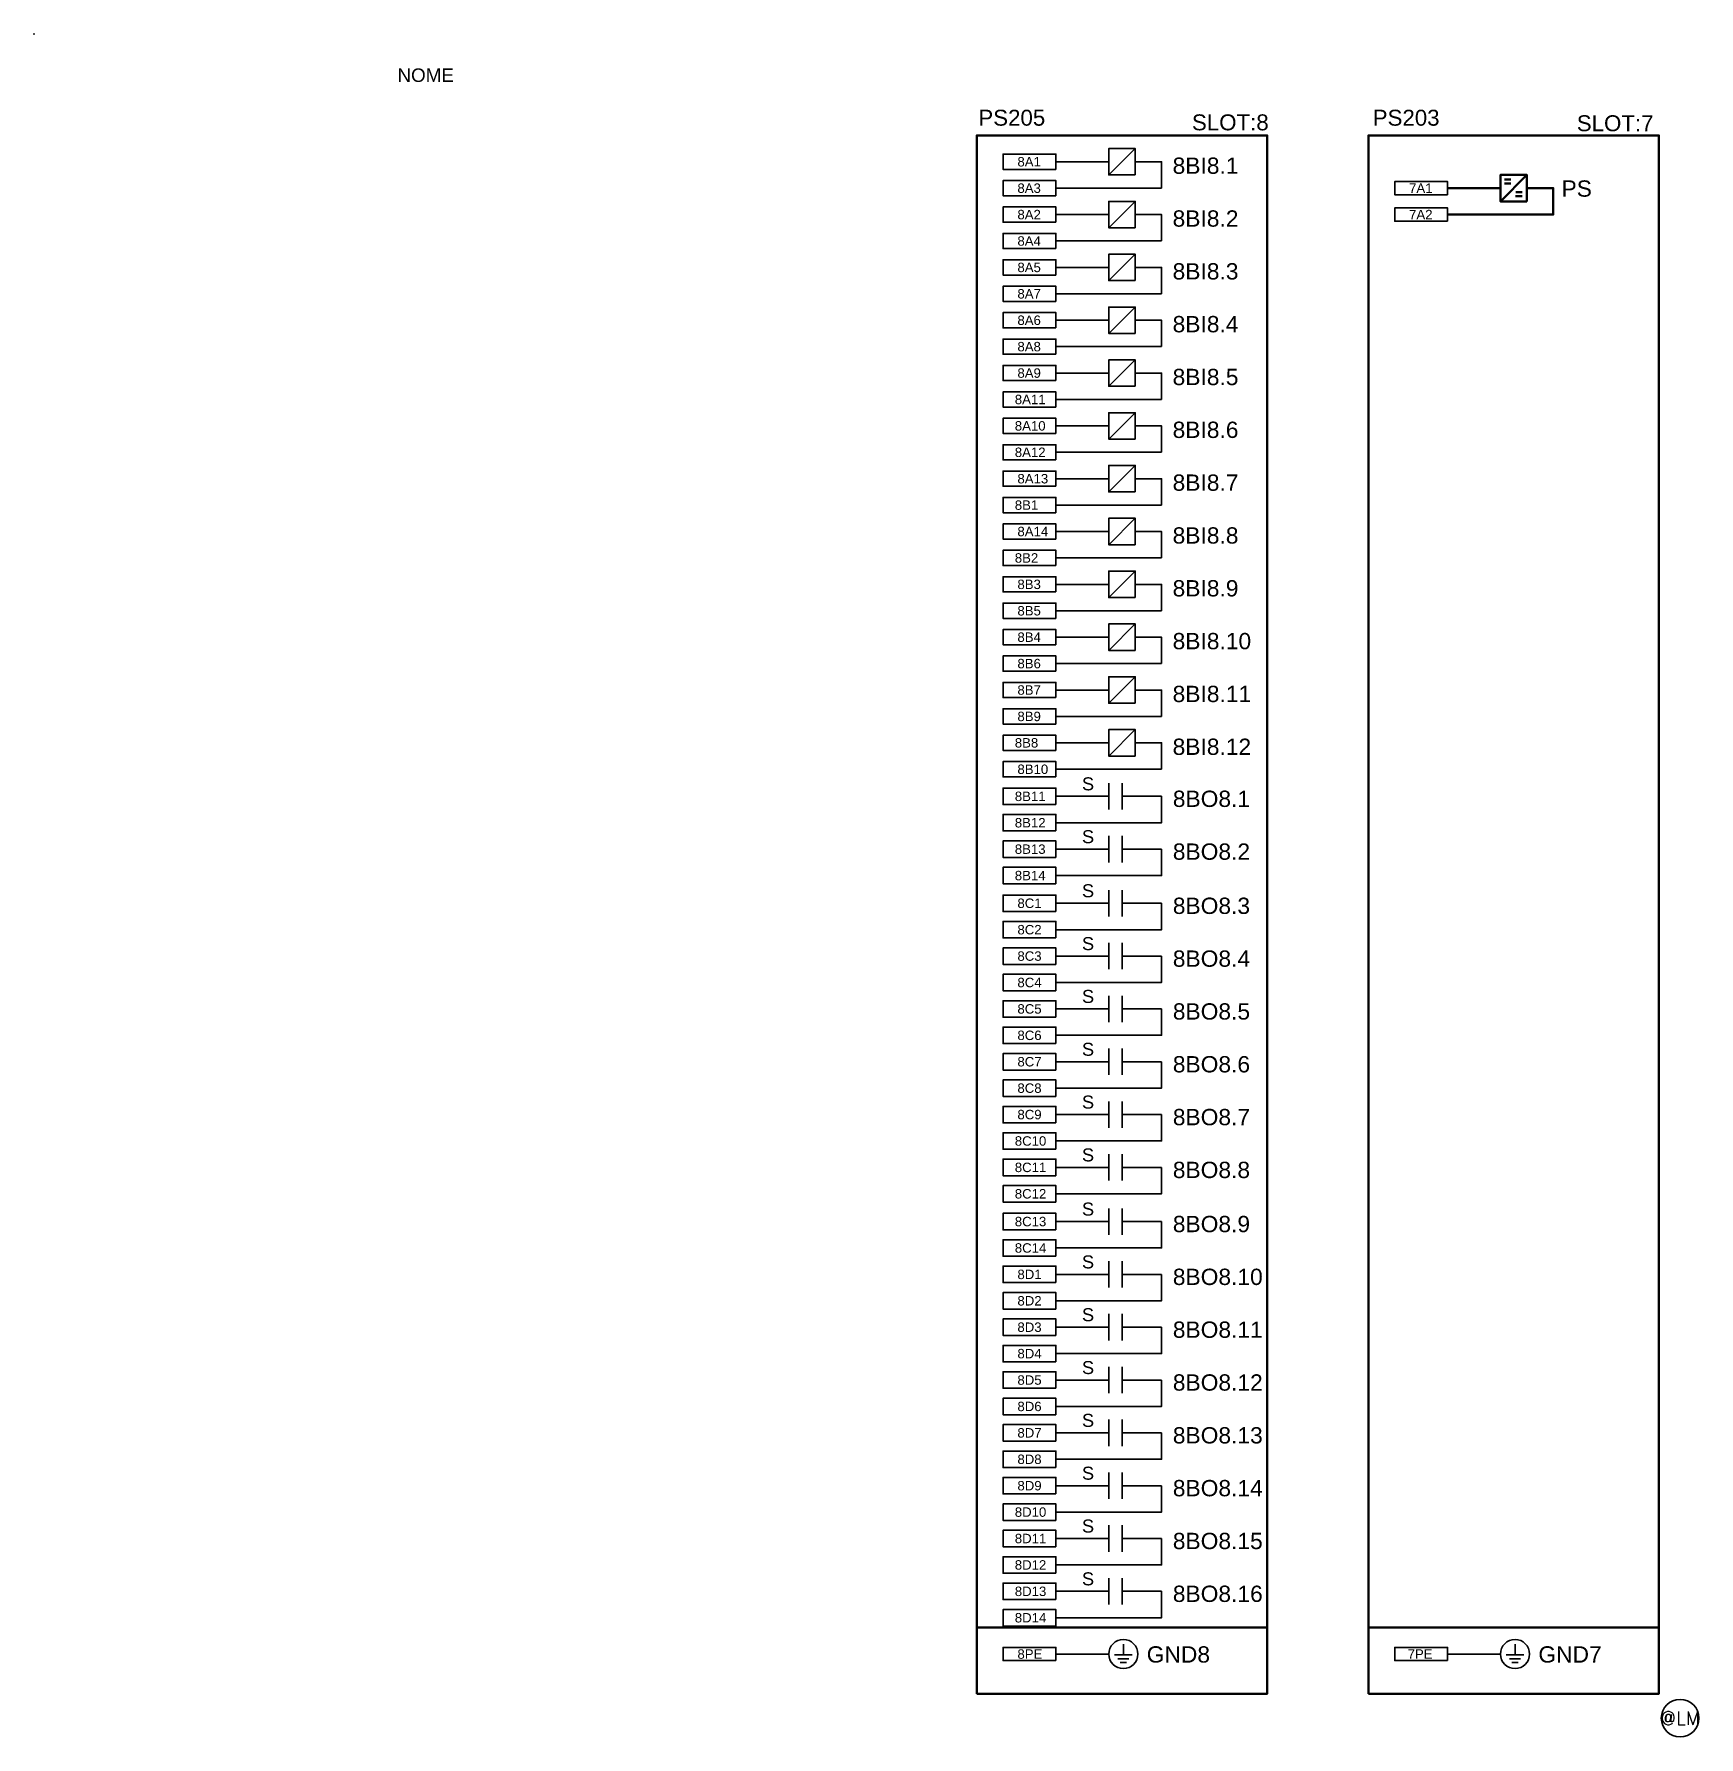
# Model space of a CAD drawing. Extents: x -19 to 228, y -238 to 15.
import ezdxf
from ezdxf.enums import TextEntityAlignment as Align

# ---------------------------------------------------------------- set-up
doc = ezdxf.new("R2010")
doc.units = 0
doc.header["$LTSCALE"] = 5
doc.header["$MEASUREMENT"] = 0
doc.styles.add('ROMANS', font='romans.shx', dxfattribs={"height": 100})
doc.styles.get("Standard").update_dxf_attribs({"font": 'arial.ttf'})

msp = doc.modelspace()

# ---------------------------------------------------------------- linework, layer by layer
at = {"lineweight": 25}
for p, q in [((144.28, -1.96), (140.36, -5.88)), ((132.52, -3.92), (140.36, -3.92)), ((132.62, -7.84), (148.2, -7.84)), ((144.28, -9.8), (140.36, -13.72)), ((132.52, -11.76), (140.36, -11.76)), ((132.62, -15.68), (148.2, -15.68)), ((144.28, -17.64), (140.36, -21.56)), ((132.52, -19.6), (140.36, -19.6)), ((132.62, -23.52), (148.2, -23.52)), ((132.52, -27.44), (140.36, -27.44)), ((144.28, -25.48), (140.36, -29.4)), ((132.62, -31.36), (148.2, -31.36)), ((132.52, -35.28), (140.36, -35.28)), ((144.28, -33.32), (140.36, -37.24)), ((132.62, -39.2), (148.2, -39.2)), ((144.28, -41.16), (140.36, -45.08)), ((132.52, -43.12), (140.36, -43.12)), ((132.62, -47.04), (148.2, -47.04)), ((144.28, -49), (140.36, -52.92)), ((132.52, -50.96), (140.36, -50.96)), ((132.62, -54.88), (148.2, -54.88)), ((144.28, -56.84), (140.36, -60.76)), ((132.52, -58.8), (140.36, -58.8)), ((132.62, -62.72), (148.2, -62.72)), ((144.28, -64.68), (140.36, -68.6)), ((132.52, -66.64), (140.36, -66.64)), ((132.62, -70.56), (148.2, -70.56)), ((144.28, -72.52), (140.36, -76.44)), ((132.52, -74.48), (140.36, -74.48)), ((132.62, -78.4), (148.2, -78.4)), ((144.28, -80.36), (140.36, -84.28)), ((132.52, -82.32), (140.36, -82.32)), ((132.62, -86.24), (148.2, -86.24)), ((144.28, -88.2), (140.36, -92.12)), ((132.52, -90.16), (140.36, -90.16)), ((132.62, -94.08), (148.2, -94.08)), ((140.36, -98.1), (132.52, -98.1)), ((140.36, -100.06), (140.36, -96.14)), ((142.32, -100.06), (142.32, -96.14)), ((142.32, -98.1), (148.2, -98.1)), ((140.36, -105.94), (132.52, -105.94)), ((140.36, -107.9), (140.36, -103.98)), ((142.32, -107.9), (142.32, -103.98)), ((142.32, -105.94), (148.2, -105.94)), ((140.36, -115.93), (140.36, -112.02)), ((142.32, -115.93), (142.32, -112.02)), ((140.36, -113.97), (132.52, -113.97)), ((142.32, -113.97), (148.2, -113.97)), ((140.36, -123.77), (140.36, -119.86)), ((142.32, -123.77), (142.32, -119.86)), ((140.36, -121.81), (132.52, -121.81)), ((142.32, -121.81), (148.2, -121.81)), ((140.36, -131.61), (140.36, -127.7)), ((142.32, -131.61), (142.32, -127.7)), ((140.36, -129.65), (132.52, -129.65)), ((142.32, -129.65), (148.2, -129.65)), ((140.36, -139.45), (140.36, -135.54)), ((142.32, -139.45), (142.32, -135.54)), ((140.36, -137.49), (132.52, -137.49)), ((142.32, -137.49), (148.2, -137.49)), ((140.36, -147.29), (140.36, -143.38)), ((142.32, -147.29), (142.32, -143.38)), ((140.36, -145.33), (132.52, -145.33)), ((142.32, -145.33), (148.2, -145.33)), ((140.36, -155.13), (140.36, -151.22)), ((142.32, -155.13), (142.32, -151.22)), ((140.36, -153.17), (132.52, -153.17)), ((142.32, -153.17), (148.2, -153.17)), ((140.36, -161.21), (132.52, -161.21)), ((140.36, -163.17), (140.36, -159.25)), ((142.32, -163.17), (142.32, -159.25)), ((142.32, -161.21), (148.2, -161.21)), ((140.36, -169.05), (132.52, -169.05)), ((140.36, -171.01), (140.36, -167.09)), ((142.32, -171.01), (142.32, -167.09)), ((142.32, -169.05), (148.2, -169.05)), ((140.36, -176.89), (132.52, -176.89)), ((140.36, -178.85), (140.36, -174.93)), ((142.32, -178.85), (142.32, -174.93)), ((142.32, -176.89), (148.2, -176.89)), ((140.36, -186.69), (140.36, -182.77)), ((142.32, -186.69), (142.32, -182.77)), ((140.36, -184.73), (132.52, -184.73)), ((142.32, -184.73), (148.2, -184.73)), ((140.36, -194.53), (140.36, -190.61)), ((142.32, -194.53), (142.32, -190.61)), ((140.36, -192.57), (132.52, -192.57)), ((142.32, -192.57), (148.2, -192.57)), ((140.36, -202.37), (140.36, -198.45)), ((142.32, -202.37), (142.32, -198.45)), ((140.36, -200.41), (132.52, -200.41)), ((142.32, -200.41), (148.2, -200.41)), ((140.36, -210.21), (140.36, -206.29)), ((142.32, -210.21), (142.32, -206.29)), ((140.36, -208.25), (132.52, -208.25)), ((142.32, -208.25), (148.2, -208.25)), ((140.36, -218.05), (140.36, -214.13)), ((142.32, -218.05), (142.32, -214.13)), ((140.36, -216.09), (132.52, -216.09)), ((142.32, -216.09), (148.2, -216.09)), ((142.52, -223.93), (142.52, -225.5)), ((200.64, -223.93), (200.64, -225.5)), ((132.52, -225.4), (140.36, -225.4)), ((143.82, -225.51), (141.21, -225.51)), ((143.35, -226.09), (141.68, -226.09)), ((142.99, -226.67), (142.05, -226.67)), ((190.64, -225.4), (198.48, -225.4)), ((201.94, -225.51), (199.33, -225.51)), ((201.47, -226.09), (199.8, -226.09)), ((201.11, -226.67), (200.17, -226.67))]:
    msp.add_line(p, q, dxfattribs=at)
at = {"lineweight": 35}
for p, q in [((202.4, -5.88), (198.48, -9.8)), ((200.03, -7.15), (199.09, -7.15)), ((200.03, -6.57), (199.1, -6.57)), ((190.64, -7.84), (198.48, -7.84)), ((201.68, -9.02), (200.73, -9.02)), ((201.68, -8.44), (200.75, -8.44)), ((120.76, -221.48), (163.88, -221.48)), ((178.88, -221.48), (222, -221.48))]:
    msp.add_line(p, q, dxfattribs=at)
for points in [[(120.76, -231.28), (163.88, -231.28), (163.88, 0), (120.76, 0), (120.76, -231.28)], [(178.88, -231.28), (222, -231.28), (222, 0), (178.88, 0), (178.88, -231.28)], [(202.4, -9.8), (198.48, -9.8), (198.48, -5.88), (202.4, -5.88), (202.4, -9.8)]]:
    msp.add_lwpolyline(points, close=True, dxfattribs=at)
at = {"lineweight": 25}
for points in [[(144.28, -5.88), (140.36, -5.88), (140.36, -1.96), (144.28, -1.96), (144.28, -5.88)], [(132.52, -5.05), (124.68, -5.05), (124.68, -2.79), (132.52, -2.79), (132.52, -5.05)], [(132.52, -8.97), (124.68, -8.97), (124.68, -6.71), (132.52, -6.71), (132.52, -8.97)], [(190.64, -8.82), (182.8, -8.82), (182.8, -6.86), (190.64, -6.86), (190.64, -8.82)], [(144.28, -13.72), (140.36, -13.72), (140.36, -9.8), (144.28, -9.8), (144.28, -13.72)], [(132.52, -12.89), (124.68, -12.89), (124.68, -10.63), (132.52, -10.63), (132.52, -12.89)], [(190.64, -12.74), (182.8, -12.74), (182.8, -10.78), (190.64, -10.78), (190.64, -12.74)], [(132.52, -16.81), (124.68, -16.81), (124.68, -14.55), (132.52, -14.55), (132.52, -16.81)], [(144.28, -21.56), (140.36, -21.56), (140.36, -17.64), (144.28, -17.64), (144.28, -21.56)], [(132.52, -20.73), (124.68, -20.73), (124.68, -18.47), (132.52, -18.47), (132.52, -20.73)], [(132.52, -24.65), (124.68, -24.65), (124.68, -22.39), (132.52, -22.39), (132.52, -24.65)], [(132.52, -28.57), (124.68, -28.57), (124.68, -26.31), (132.52, -26.31), (132.52, -28.57)], [(144.28, -29.4), (140.36, -29.4), (140.36, -25.48), (144.28, -25.48), (144.28, -29.4)], [(132.52, -32.49), (124.68, -32.49), (124.68, -30.23), (132.52, -30.23), (132.52, -32.49)], [(132.52, -36.41), (124.68, -36.41), (124.68, -34.15), (132.52, -34.15), (132.52, -36.41)], [(144.28, -37.24), (140.36, -37.24), (140.36, -33.32), (144.28, -33.32), (144.28, -37.24)], [(132.52, -40.33), (124.68, -40.33), (124.68, -38.07), (132.52, -38.07), (132.52, -40.33)], [(132.52, -44.25), (124.68, -44.25), (124.68, -41.99), (132.52, -41.99), (132.52, -44.25)], [(144.28, -45.08), (140.36, -45.08), (140.36, -41.16), (144.28, -41.16), (144.28, -45.08)], [(132.52, -48.17), (124.68, -48.17), (124.68, -45.91), (132.52, -45.91), (132.52, -48.17)], [(132.52, -52.09), (124.68, -52.09), (124.68, -49.83), (132.52, -49.83), (132.52, -52.09)], [(144.28, -52.92), (140.36, -52.92), (140.36, -49), (144.28, -49), (144.28, -52.92)], [(132.52, -56.01), (124.68, -56.01), (124.68, -53.75), (132.52, -53.75), (132.52, -56.01)], [(132.52, -59.93), (124.68, -59.93), (124.68, -57.67), (132.52, -57.67), (132.52, -59.93)], [(144.28, -60.76), (140.36, -60.76), (140.36, -56.84), (144.28, -56.84), (144.28, -60.76)], [(132.52, -63.85), (124.68, -63.85), (124.68, -61.59), (132.52, -61.59), (132.52, -63.85)], [(132.52, -67.77), (124.68, -67.77), (124.68, -65.51), (132.52, -65.51), (132.52, -67.77)], [(144.28, -68.6), (140.36, -68.6), (140.36, -64.68), (144.28, -64.68), (144.28, -68.6)], [(132.52, -71.69), (124.68, -71.69), (124.68, -69.43), (132.52, -69.43), (132.52, -71.69)], [(144.28, -76.44), (140.36, -76.44), (140.36, -72.52), (144.28, -72.52), (144.28, -76.44)], [(132.52, -75.61), (124.68, -75.61), (124.68, -73.35), (132.52, -73.35), (132.52, -75.61)], [(132.52, -79.53), (124.68, -79.53), (124.68, -77.27), (132.52, -77.27), (132.52, -79.53)], [(144.28, -84.28), (140.36, -84.28), (140.36, -80.36), (144.28, -80.36), (144.28, -84.28)], [(132.52, -83.45), (124.68, -83.45), (124.68, -81.19), (132.52, -81.19), (132.52, -83.45)], [(132.52, -87.37), (124.68, -87.37), (124.68, -85.11), (132.52, -85.11), (132.52, -87.37)], [(144.28, -92.12), (140.36, -92.12), (140.36, -88.2), (144.28, -88.2), (144.28, -92.12)], [(132.52, -91.29), (124.68, -91.29), (124.68, -89.03), (132.52, -89.03), (132.52, -91.29)], [(132.52, -95.21), (124.68, -95.21), (124.68, -92.95), (132.52, -92.95), (132.52, -95.21)], [(132.52, -99.32), (124.68, -99.32), (124.68, -96.87), (132.52, -96.87), (132.52, -99.32)], [(132.52, -103.24), (124.68, -103.24), (124.68, -100.79), (132.52, -100.79), (132.52, -103.24)], [(132.52, -107.16), (124.68, -107.16), (124.68, -104.71), (132.52, -104.71), (132.52, -107.16)], [(132.52, -111.08), (124.68, -111.08), (124.68, -108.63), (132.52, -108.63), (132.52, -111.08)], [(132.52, -115.2), (124.68, -115.2), (124.68, -112.75), (132.52, -112.75), (132.52, -115.2)], [(132.52, -119.12), (124.68, -119.12), (124.68, -116.67), (132.52, -116.67), (132.52, -119.12)], [(132.52, -123.04), (124.68, -123.04), (124.68, -120.59), (132.52, -120.59), (132.52, -123.04)], [(132.52, -126.96), (124.68, -126.96), (124.68, -124.51), (132.52, -124.51), (132.52, -126.96)], [(132.52, -130.88), (124.68, -130.88), (124.68, -128.43), (132.52, -128.43), (132.52, -130.88)], [(132.52, -134.8), (124.68, -134.8), (124.68, -132.35), (132.52, -132.35), (132.52, -134.8)], [(132.52, -138.72), (124.68, -138.72), (124.68, -136.27), (132.52, -136.27), (132.52, -138.72)], [(132.52, -142.64), (124.68, -142.64), (124.68, -140.19), (132.52, -140.19), (132.52, -142.64)], [(132.52, -146.56), (124.68, -146.56), (124.68, -144.11), (132.52, -144.11), (132.52, -146.56)], [(132.52, -150.48), (124.68, -150.48), (124.68, -148.03), (132.52, -148.03), (132.52, -150.48)], [(132.52, -154.4), (124.68, -154.4), (124.68, -151.95), (132.52, -151.95), (132.52, -154.4)], [(132.52, -158.32), (124.68, -158.32), (124.68, -155.87), (132.52, -155.87), (132.52, -158.32)], [(132.52, -162.44), (124.68, -162.44), (124.68, -159.99), (132.52, -159.99), (132.52, -162.44)], [(132.52, -166.36), (124.68, -166.36), (124.68, -163.91), (132.52, -163.91), (132.52, -166.36)], [(132.52, -170.28), (124.68, -170.28), (124.68, -167.83), (132.52, -167.83), (132.52, -170.28)], [(132.52, -174.2), (124.68, -174.2), (124.68, -171.75), (132.52, -171.75), (132.52, -174.2)], [(132.52, -178.12), (124.68, -178.12), (124.68, -175.67), (132.52, -175.67), (132.52, -178.12)], [(132.52, -182.04), (124.68, -182.04), (124.68, -179.59), (132.52, -179.59), (132.52, -182.04)], [(132.52, -185.96), (124.68, -185.96), (124.68, -183.51), (132.52, -183.51), (132.52, -185.96)], [(132.52, -189.88), (124.68, -189.88), (124.68, -187.43), (132.52, -187.43), (132.52, -189.88)], [(132.52, -193.8), (124.68, -193.8), (124.68, -191.35), (132.52, -191.35), (132.52, -193.8)], [(132.52, -197.72), (124.68, -197.72), (124.68, -195.27), (132.52, -195.27), (132.52, -197.72)], [(132.52, -201.64), (124.68, -201.64), (124.68, -199.19), (132.52, -199.19), (132.52, -201.64)], [(132.52, -205.56), (124.68, -205.56), (124.68, -203.11), (132.52, -203.11), (132.52, -205.56)], [(132.52, -209.48), (124.68, -209.48), (124.68, -207.03), (132.52, -207.03), (132.52, -209.48)], [(132.52, -213.4), (124.68, -213.4), (124.68, -210.95), (132.52, -210.95), (132.52, -213.4)], [(132.52, -217.32), (124.68, -217.32), (124.68, -214.87), (132.52, -214.87), (132.52, -217.32)], [(132.52, -221.24), (124.68, -221.24), (124.68, -218.79), (132.52, -218.79), (132.52, -221.24)], [(132.52, -226.38), (124.68, -226.38), (124.68, -224.42), (132.52, -224.42), (132.52, -226.38)], [(190.64, -226.38), (182.8, -226.38), (182.8, -224.42), (190.64, -224.42), (190.64, -226.38)]]:
    msp.add_lwpolyline(points, close=True, dxfattribs=at)
for points in [[(144.28, -3.92), (148.2, -3.92), (148.2, -7.84)], [(144.28, -11.76), (148.2, -11.76), (148.2, -15.68)], [(144.28, -19.6), (148.2, -19.6), (148.2, -23.52)], [(144.28, -27.44), (148.2, -27.44), (148.2, -31.36)], [(144.28, -35.28), (148.2, -35.28), (148.2, -39.2)], [(144.28, -43.12), (148.2, -43.12), (148.2, -47.04)], [(144.28, -50.96), (148.2, -50.96), (148.2, -54.88)], [(144.28, -58.8), (148.2, -58.8), (148.2, -62.72)], [(144.28, -66.64), (148.2, -66.64), (148.2, -70.56)], [(144.28, -74.48), (148.2, -74.48), (148.2, -78.4)], [(144.28, -82.32), (148.2, -82.32), (148.2, -86.24)], [(144.28, -90.16), (148.2, -90.16), (148.2, -94.08)], [(148.2, -98.1), (148.2, -102.02), (132.52, -102.02)], [(148.2, -105.94), (148.2, -109.86), (132.52, -109.86)], [(148.2, -113.97), (148.2, -117.89), (132.52, -117.89)], [(148.2, -121.81), (148.2, -125.73), (132.52, -125.73)], [(148.2, -129.65), (148.2, -133.57), (132.52, -133.57)], [(148.2, -137.49), (148.2, -141.41), (132.52, -141.41)], [(148.2, -145.33), (148.2, -149.25), (132.52, -149.25)], [(148.2, -153.17), (148.2, -157.09), (132.52, -157.09)], [(148.2, -161.21), (148.2, -165.13), (132.52, -165.13)], [(148.2, -169.05), (148.2, -172.97), (132.52, -172.97)], [(148.2, -176.89), (148.2, -180.81), (132.52, -180.81)], [(148.2, -184.73), (148.2, -188.65), (132.52, -188.65)], [(148.2, -192.57), (148.2, -196.49), (132.52, -196.49)], [(148.2, -200.41), (148.2, -204.33), (132.52, -204.33)], [(148.2, -208.25), (148.2, -212.17), (132.52, -212.17)], [(148.2, -216.09), (148.2, -220.01), (132.52, -220.01)]]:
    msp.add_lwpolyline(points, dxfattribs=at)
at = {"lineweight": 35}
msp.add_lwpolyline([(202.4, -7.84), (206.32, -7.84), (206.32, -11.76), (190.64, -11.76)], dxfattribs=at)
at = {"lineweight": 25}
for centre in [(142.52, -225.4), (200.64, -225.4)]:
    msp.add_circle(centre, 2.16, dxfattribs=at)
msp.add_circle((225.14, -234.91), 2.79)
msp.add_point((-19.13, 15.03))

# ---------------------------------------------------------------- texts
for s, insert, char_height, attachment_point, line_spacing_factor in [('PS205', (121, 3.8), 2.367, 1, 0.8), ('SLOT:8', (164.09, 0.71), 2.367, 9, 0.8), ('PS203', (179.52, 3.8), 2.367, 1, 0.8), ('SLOT:7', (221.2, 0.58), 2.367, 9, 0.8), ('8BI8.1', (149.83, -4.52), 2.42, 4, 0.8), ('{\\fArial|b0|i0|c0|p0;PS}', (207.54, -9.14), 2.4201, 7, 0.8), ('8BI8.2', (149.83, -12.36), 2.42, 4, 0.8), ('8BI8.3', (149.83, -20.2), 2.42, 4, 0.8), ('8BI8.4', (149.83, -28.04), 2.42, 4, 0.8), ('8BI8.5', (149.83, -35.88), 2.42, 4, 0.8), ('8BI8.6', (149.83, -43.72), 2.42, 4, 0.8), ('8BI8.7', (149.83, -51.56), 2.42, 4, 0.8), ('8BI8.8', (149.83, -59.4), 2.42, 4, 0.8), ('8BI8.9', (149.83, -67.24), 2.42, 4, 0.8), ('8BI8.10', (149.83, -75.08), 2.42, 4, 0.8), ('8BI8.11', (149.83, -82.92), 2.42, 4, 0.8), ('8BI8.12', (149.83, -90.76), 2.42, 4, 0.8), ('{\\fArial|b0|i0|c0|p0;S}', (138.18, -95.28), 1.936, 3, 0.96), ('8BO8.1', (149.86, -99.71), 2.42, 7, 0.96), ('{\\fArial|b0|i0|c0|p0;S}', (138.18, -103.12), 1.936, 3, 0.96), ('8BO8.2', (149.86, -107.55), 2.42, 7, 0.96), ('{\\fArial|b0|i0|c0|p0;S}', (138.18, -111.15), 1.936, 3, 0.96), ('8BO8.3', (149.86, -115.59), 2.42, 7, 0.96), ('{\\fArial|b0|i0|c0|p0;S}', (138.18, -118.99), 1.936, 3, 0.96), ('8BO8.4', (149.86, -123.43), 2.42, 7, 0.96), ('{\\fArial|b0|i0|c0|p0;S}', (138.18, -126.83), 1.936, 3, 0.96), ('8BO8.5', (149.86, -131.27), 2.42, 7, 0.96), ('{\\fArial|b0|i0|c0|p0;S}', (138.18, -134.67), 1.936, 3, 0.96), ('8BO8.6', (149.86, -139.11), 2.42, 7, 0.96), ('{\\fArial|b0|i0|c0|p0;S}', (138.18, -142.51), 1.936, 3, 0.96), ('8BO8.7', (149.86, -146.95), 2.42, 7, 0.96), ('{\\fArial|b0|i0|c0|p0;S}', (138.18, -150.35), 1.936, 3, 0.96), ('8BO8.8', (149.86, -154.79), 2.42, 7, 0.96), ('{\\fArial|b0|i0|c0|p0;S}', (138.18, -158.39), 1.936, 3, 0.96), ('8BO8.9', (149.86, -162.82), 2.42, 7, 0.96), ('{\\fArial|b0|i0|c0|p0;S}', (138.18, -166.23), 1.936, 3, 0.96), ('8BO8.10', (149.86, -170.66), 2.42, 7, 0.96), ('{\\fArial|b0|i0|c0|p0;S}', (138.18, -174.07), 1.936, 3, 0.96), ('8BO8.11', (149.86, -178.5), 2.42, 7, 0.96), ('{\\fArial|b0|i0|c0|p0;S}', (138.18, -181.91), 1.936, 3, 0.96), ('8BO8.12', (149.86, -186.34), 2.42, 7, 0.96), ('{\\fArial|b0|i0|c0|p0;S}', (138.18, -189.75), 1.936, 3, 0.96), ('8BO8.13', (149.86, -194.18), 2.42, 7, 0.96), ('{\\fArial|b0|i0|c0|p0;S}', (138.18, -197.59), 1.936, 3, 0.96), ('8BO8.14', (149.86, -202.02), 2.42, 7, 0.96), ('{\\fArial|b0|i0|c0|p0;S}', (138.18, -205.43), 1.936, 3, 0.96), ('8BO8.15', (149.86, -209.86), 2.42, 7, 0.96), ('{\\fArial|b0|i0|c0|p0;S}', (138.18, -213.27), 1.936, 3, 0.96), ('8BO8.16', (149.86, -217.7), 2.42, 7, 0.96), ('GND8', (145.99, -226.7), 2.42, 7, 0.8), ('GND7', (204.11, -226.7), 2.42, 7, 0.8)]:
    msp.add_mtext(s, dxfattribs=dict(insert=insert, char_height=char_height, attachment_point=attachment_point, line_spacing_factor=line_spacing_factor))
at = {"flags": 4}
msp.add_attdef('NOME', text='NOME', height=2, dxfattribs=at).set_placement((38.99, 8.93), align=Align.MIDDLE_CENTER)
for tag, text, p in [('8A1', '8A1', (126.8, -3.92)), ('8A3', '8A3', (126.8, -7.84)), ('8A2', '8A2', (126.8, -11.76)), ('8A4', '8A4', (126.8, -15.68)), ('8A5', '8A5', (126.8, -19.6)), ('8A7', '8A7', (126.8, -23.52)), ('8A6', '8A6', (126.8, -27.44)), ('8A8', '8A8', (126.8, -31.36)), ('8A9', '8A9', (126.8, -35.28)), ('8A11', '8A11', (126.41, -39.2)), ('8A10', '8A10', (126.41, -43.12)), ('8A12', '8A12', (126.41, -47.04)), ('8A13', '8A13', (126.8, -50.96)), ('8B1', '8B1', (126.41, -54.88)), ('8A14', '8A14', (126.8, -58.8)), ('8B2', '8B2', (126.41, -62.72)), ('8B3', '8B3', (126.8, -66.64)), ('8B5', '8B5', (126.8, -70.56)), ('8B4', '8B4', (126.8, -74.48)), ('8B6', '8B6', (126.8, -78.4)), ('8B7', '8B7', (126.8, -82.32)), ('8B9', '8B9', (126.8, -86.24)), ('8B8', '8B8', (126.41, -90.16)), ('8B10', '8B10', (126.8, -94.08)), ('8B11', '8B11', (126.41, -98.1)), ('8B12', '8B12', (126.41, -102.02)), ('8B13', '8B13', (126.41, -105.94)), ('8B14', '8B14', (126.41, -109.86)), ('8C1', '8C1', (126.8, -113.97)), ('8C2', '8C2', (126.8, -117.89)), ('8C3', '8C3', (126.8, -121.81)), ('8C4', '8C4', (126.8, -125.73)), ('8C5', '8C5', (126.8, -129.65)), ('8C6', '8C6', (126.8, -133.57)), ('8C7', '8C7', (126.8, -137.49)), ('8C8', '8C8', (126.8, -141.41)), ('8C9', '8C9', (126.8, -145.33)), ('8C10', '8C10', (126.41, -149.25)), ('8C11', '8C11', (126.41, -153.17)), ('8C12', '8C12', (126.41, -157.09)), ('8C13', '8C13', (126.41, -161.21)), ('8C14', '8C14', (126.41, -165.13)), ('8D1', '8D1', (126.8, -169.05)), ('8D2', '8D2', (126.8, -172.97)), ('8D3', '8D3', (126.8, -176.89)), ('8D4', '8D4', (126.8, -180.81)), ('8D5', '8D5', (126.8, -184.73)), ('8D6', '8D6', (126.8, -188.65)), ('8D7', '8D7', (126.8, -192.57)), ('8D8', '8D8', (126.8, -196.49)), ('8D9', '8D9', (126.8, -200.41)), ('8D10', '8D10', (126.41, -204.33)), ('8D11', '8D11', (126.41, -208.25)), ('8D12', '8D12', (126.41, -212.17)), ('8D13', '8D13', (126.41, -216.09)), ('8D14', '8D14', (126.41, -220.01)), ('8PE', '8PE', (126.8, -225.4))]:
    msp.add_attdef(tag, text=text, height=1.4, dxfattribs=at).set_placement(p, align=Align.MIDDLE_LEFT)
for tag, text, p in [('7A1', '7A1', (188.4, -7.84)), ('7A2', '7A2', (188.4, -11.76)), ('7PE', '7PE', (188.4, -225.4))]:
    msp.add_attdef(tag, text=text, height=1.4, dxfattribs=at).set_placement(p, align=Align.MIDDLE_RIGHT)
at = {"style": 'ROMANS', "flags": 4}
msp.add_attdef('@LM', text='@LM', height=2, dxfattribs=at).set_placement((225.14, -234.91), align=Align.MIDDLE_CENTER)

doc.saveas('drawing.dxf')
